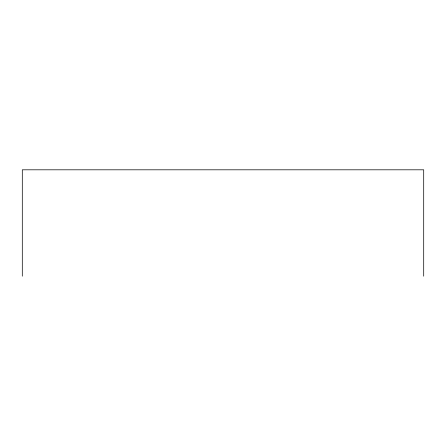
<?xml version="1.0" encoding="UTF-8"?>
<svg xmlns="http://www.w3.org/2000/svg" width="446" height="446" viewBox="0 0 446 446"><rect width="100%" height="100%" fill="white"/><g stroke="black" fill="none" stroke-linecap="round" stroke-linejoin="round"><path stroke-width="0.67" d="M423.7 276.191L423.7 169.809L22.3 169.809L22.3 276.191"/></g></svg>
